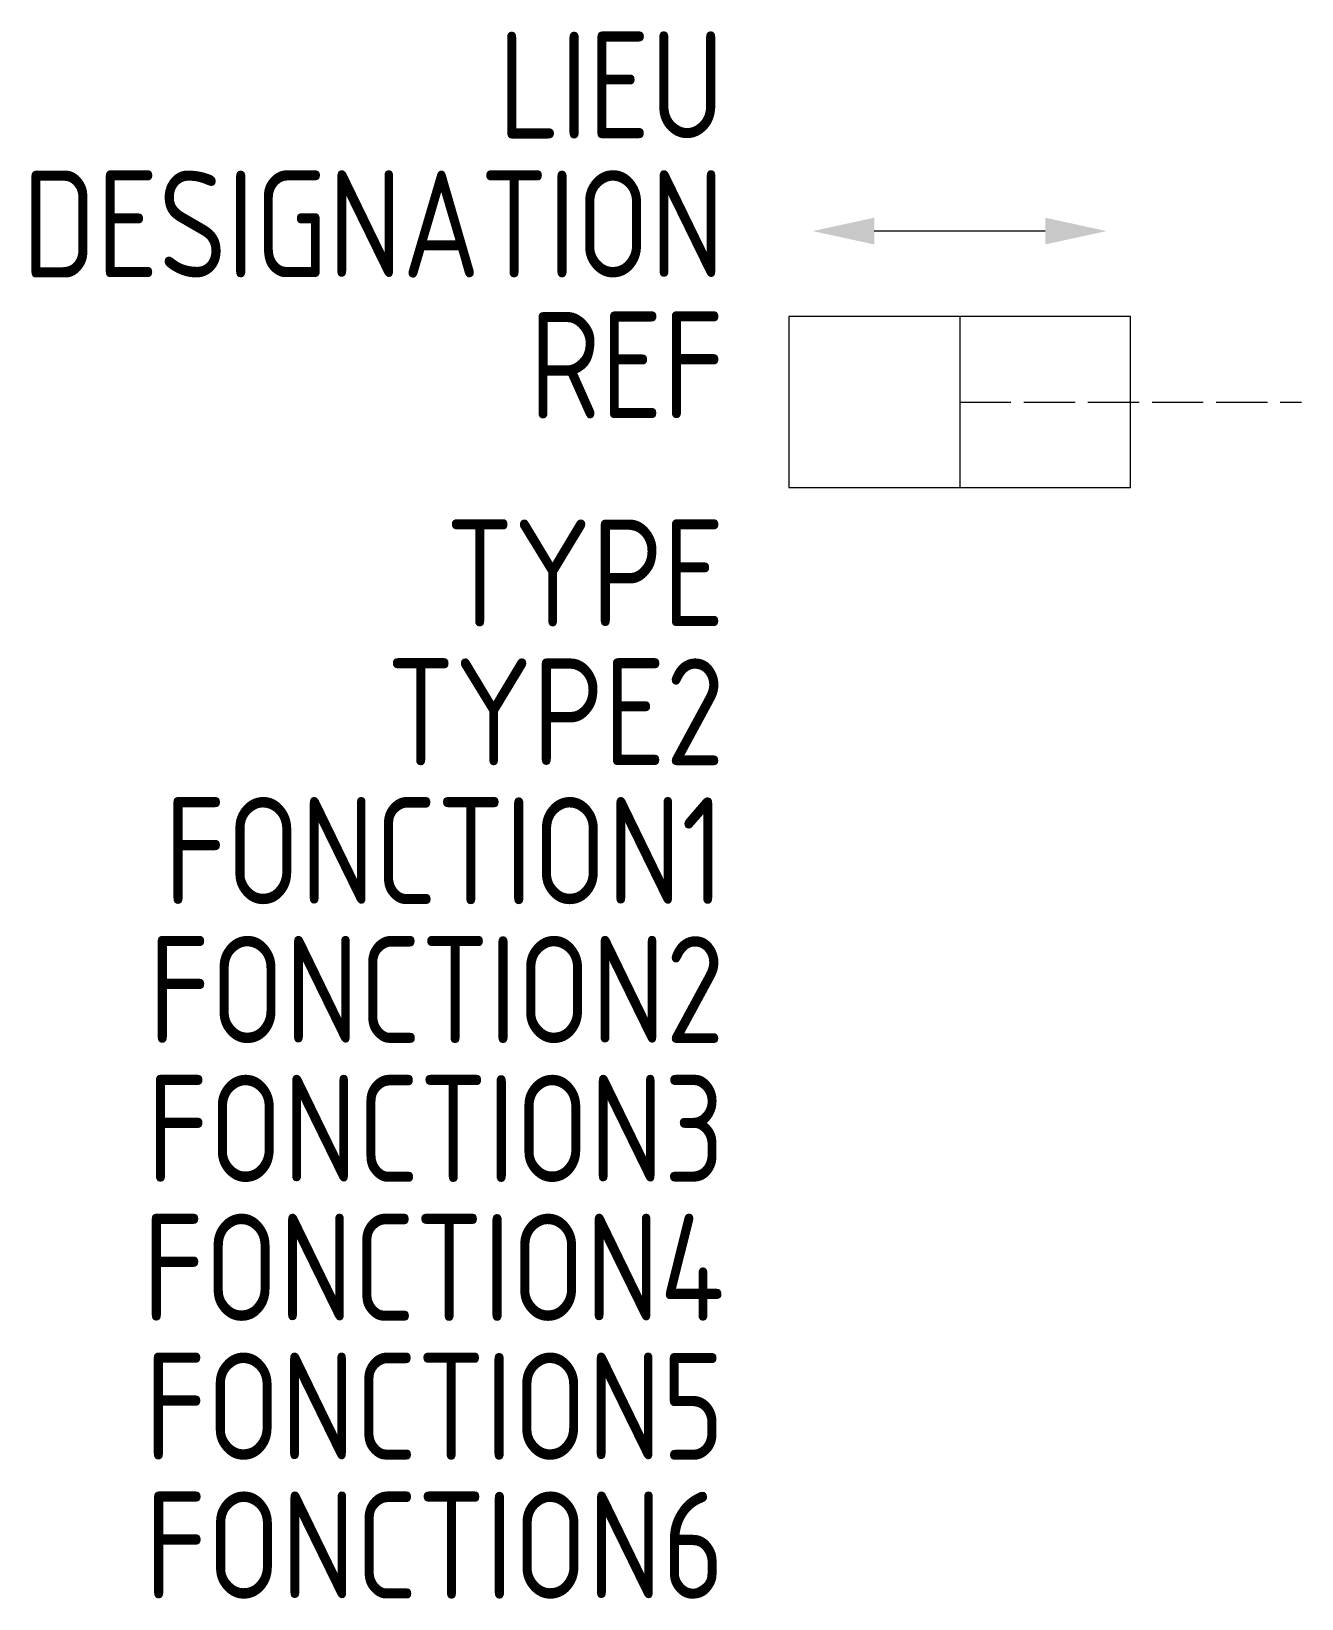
# Model space of a CAD drawing. Header units: millimetres. Extents: x -29.7 to 0, y -28 to 8.7.
import ezdxf
from ezdxf.enums import TextEntityAlignment as Align

# ---------------------------------------------------------------- set-up
doc = ezdxf.new("R2010")
doc.units = ezdxf.units.MM
doc.linetypes.add('ACAD_ISO02W100', pattern=[15, 12, -3])
for name, color, linetype in [('SYMB_FIL', 3, 'Continuous'), ('SYMB_LIAISON', 1, 'ACAD_ISO02W100'), ('SYMB_REF_CONTACT', 2, 'Continuous'), ('SYMB_TXT_NOM', 3, 'Continuous')]:
    doc.layers.add(name, color=color, linetype=linetype)
doc.styles.add('NET2_5', font='isocp.shx', dxfattribs={"width": 0.9, "height": 2.5})

msp = doc.modelspace()

# ---------------------------------------------------------------- linework, layer by layer
at = {"layer": 'SYMB_FIL'}
for p, q in [((-6, 4), (-10, 4)), ((-8, 2), (-8, -2))]:
    msp.add_line(p, q, dxfattribs=at)
msp.add_lwpolyline([(-12, -2), (-4, -2), (-4, 2), (-12, 2)], close=True, dxfattribs=at)
for points in [[(-10, 3.688), (-10, 4.313), (-11.438, 4)], [(-6, 3.688), (-6, 4.313), (-4.562, 4)]]:
    msp.add_solid(points, dxfattribs=at)
at = {"layer": 'SYMB_LIAISON', "ltscale": 0.1}
msp.add_line((-8, 0), (0, 0), dxfattribs=at)

# ---------------------------------------------------------------- texts
at = {"layer": 'SYMB_REF_CONTACT', "style": 'NET2_5', "width": 0.9, "flags": 8}
msp.add_attdef('REF', text='', height=2.5, dxfattribs=at).set_placement((-13.5, -0.384), align=Align.RIGHT)
at = {"layer": 'SYMB_TXT_NOM', "style": 'NET2_5', "width": 0.9, "flags": 8}
for tag, text, p in [('LIEU', '', (-13.5, 6.166)), ('DESIGNATION', '?', (-13.5, 2.916)), ('TYPE', '', (-13.5, -5.25)), ('TYPE2', '', (-13.5, -8.5)), ('FONCTION1', '', (-13.5, -11.75)), ('FONCTION2', '', (-13.5, -15)), ('FONCTION3', '', (-13.5, -18.25)), ('FONCTION4', '', (-13.5, -21.5)), ('FONCTION5', '', (-13.5, -24.75)), ('FONCTION6', '', (-13.5, -28))]:
    msp.add_attdef(tag, text=text, height=2.5, dxfattribs=at).set_placement(p, align=Align.RIGHT)

doc.saveas('drawing.dxf')
